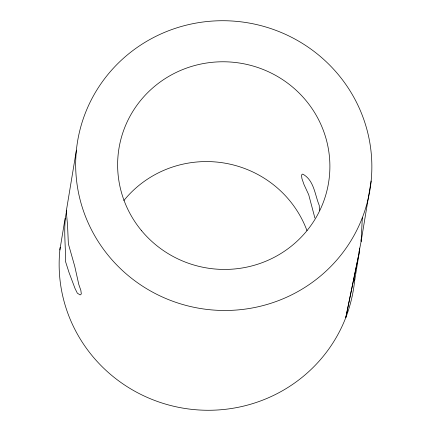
<?xml version="1.0" encoding="UTF-8"?>
<svg xmlns="http://www.w3.org/2000/svg" width="431" height="431" viewBox="0 0 431 431"><rect width="100%" height="100%" fill="white"/><g stroke="black" fill="none" stroke-linecap="round" stroke-linejoin="round"><path stroke-width="0.65" d="M359.502 248.094L359.713 249.996L359.018 252.237L361.146 241.328L361.173 239.183M66.616 210.958C62.985 227.455 65.824 244.609 65.469 261.353L69.041 272.532L75.042 288.511L77.338 293.166L80.112 294.933L81.324 293.985L80.861 290.386L78.819 284.546L74.73 266.261L68.367 243.838L67.522 224.723L66.255 211.4L76.395 150.166M361.146 241.328L362.309 217.795A148.183 144.784 9.4 0 0 199.795 22.46A148.183 144.784 9.4 0 0 109.178 256.542A148.183 144.784 9.4 0 0 362.309 217.795M59.871 249.964L65.135 218.172M354.605 280.834L359.696 249.942L345.786 317.593L359.713 249.996M361.151 241.155L371.129 181.036M66.255 211.4L66.627 210.193M314.889 218L308.704 194.71L304.027 184.608L301.926 178.606L301.463 175.008L302.675 174.059C314.14 180.206 314.786 194.645 319.247 205.436L319.393 210.339M354.794 278.868A148.183 144.784 9.4 0 1 192.226 409.412A148.183 144.784 9.4 0 1 60.162 247.34M123.869 200.534A106.198 103.763 9.4 0 1 224.115 163.02A106.198 103.763 9.4 0 1 307.012 230.725M141.643 230.779A106.198 103.763 9.4 0 0 323.051 203.006A106.198 103.763 9.4 0 0 206.589 63.018A106.198 103.763 9.4 0 0 141.643 230.779"/></g></svg>
